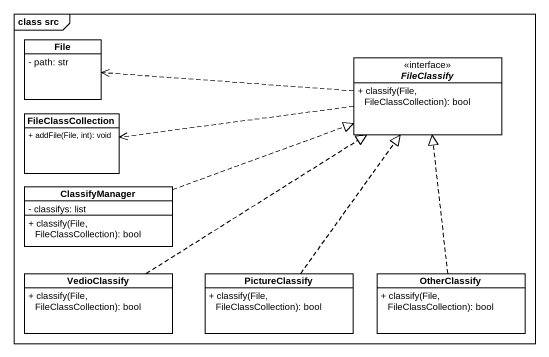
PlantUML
@startuml
mainframe class src
hide circle
hide empty members
skinparam classAttributeIconSize 0
class "File" as File_ {
  - path: str
}
interface FileClassify {
  + classify(File, FileClassCollection): bool
}
class FileClassCollection {
  + addFile(File, int): void
}
class ClassifyManager {
  - classifys: list
  + classify(File, FileClassCollection): bool
}
class VedioClassify {
  + classify(File, FileClassCollection): bool
}
class PictureClassify {
  + classify(File, FileClassCollection): bool
}
class OtherClassify {
  + classify(File, FileClassCollection): bool
}
FileClassify .left.> File_
FileClassify .left.> FileClassCollection
ClassifyManager .right.|> FileClassify
VedioClassify .up.|> FileClassify
PictureClassify .up.|> FileClassify
OtherClassify .up.|> FileClassify
@enduml
